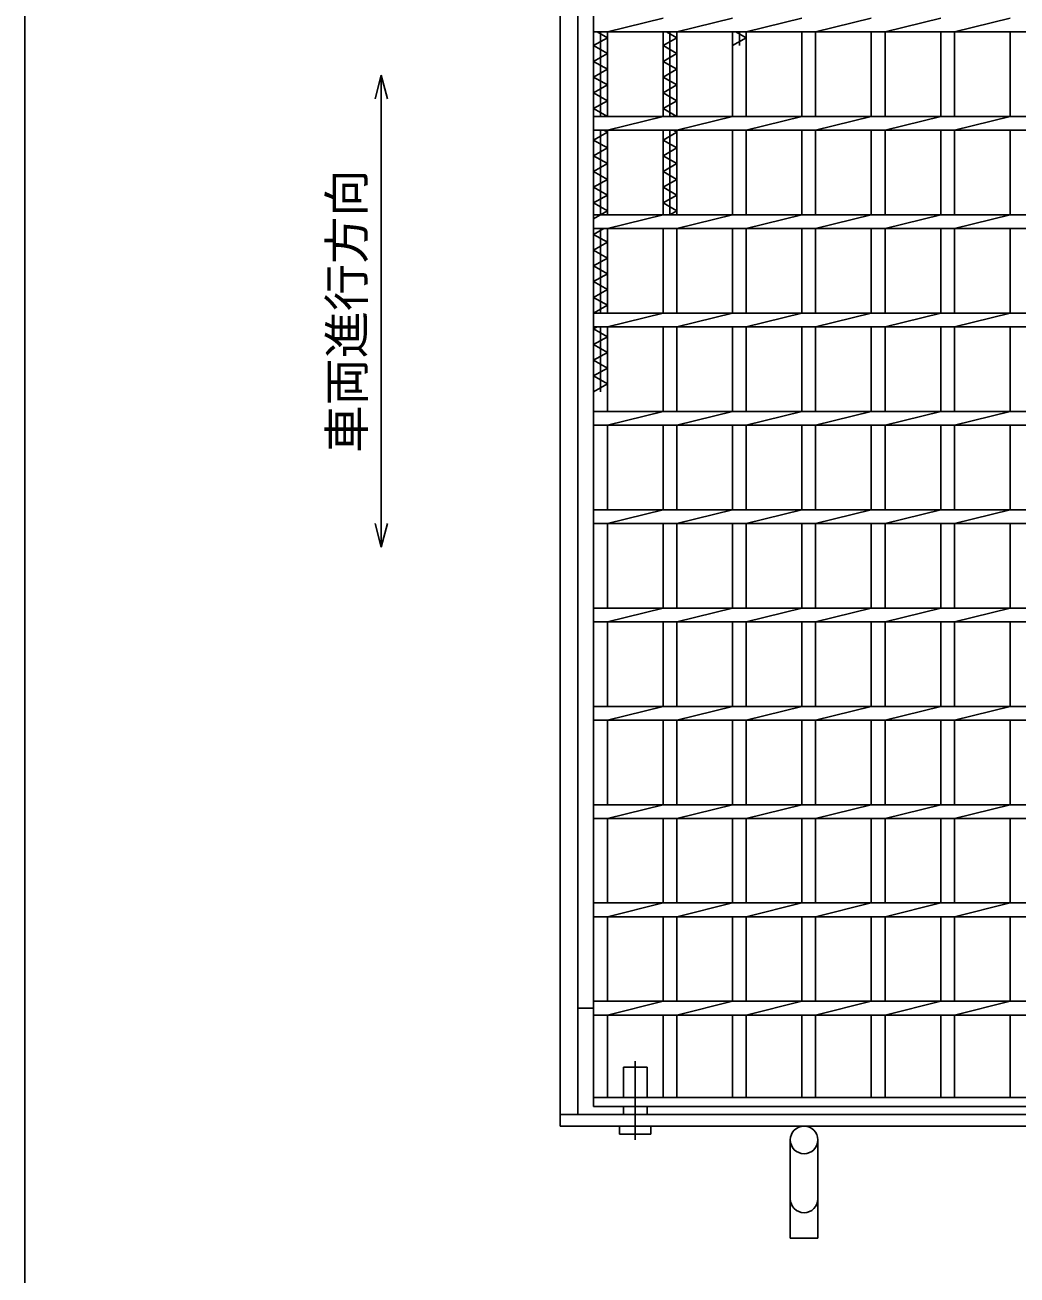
# Model space of a CAD drawing. Units: millimetres, scale not verified. Extents: x -1456 to 1385, y -1026 to 843.
# Drawn here: x -1383 to -879, y -363 to 272 of the extents above; entities that cross this region are included whole.
import ezdxf
from ezdxf.enums import TextEntityAlignment as Align

# ---------------------------------------------------------------- set-up
doc = ezdxf.new("R2010")
doc.units = ezdxf.units.MM
doc.header["$LTSCALE"] = 8
doc.linetypes.add('LONG_DASHED_DOTTED', pattern=[15.25, 12, -1.5, 0.25, -1.5])
for name, color, linetype, lineweight in [('0_2', 150, 'Continuous', 25), ('16', 3, 'Continuous', 25), ('19', 6, 'Continuous', 25), ('22', 4, 'Continuous', 25)]:
    doc.layers.add(name, color=color, linetype=linetype, lineweight=lineweight)
doc.styles.add('ベクトル', font='')
doc.styles.get('ベクトル').set_extended_font_data('ベクトル')

msp = doc.modelspace()

# ---------------------------------------------------------------- linework, layer by layer
at = {"layer": '0_2'}
msp.add_line((-1383.2, -917.2), (-1383.2, 842.8), dxfattribs=at)
at = {"layer": '16'}
for p, q in [((-1094, -273), (-1094, 518)), ((-1094, 269), (-1094, 276)), ((-1087, 269), (-1058.7, 276)), ((-1051.7, 269), (-1023.4, 276)), ((-1016.4, 269), (-988.1, 276)), ((-981.1, 269), (-952.8, 276)), ((-945.8, 269), (-917.5, 276)), ((-910.5, 269), (-882.2, 276)), ((-1094, 269), (-381, 269)), ((-1087, 266), (-1092.25, 269)), ((-1090.5, 226), (-1090.5, 269)), ((-1087, 226), (-1087, 269)), ((-1058.7, 226), (-1058.7, 269)), ((-1051.7, 266), (-1056.95, 269)), ((-1055.2, 226), (-1055.2, 269)), ((-1051.7, 226), (-1051.7, 269)), ((-1023.4, 226), (-1023.4, 269)), ((-1016.4, 266), (-1021.65, 269)), ((-1019.9, 262), (-1019.9, 269)), ((-1016.4, 226), (-1016.4, 269)), ((-988.1, 226), (-988.1, 269)), ((-981.1, 226), (-981.1, 269)), ((-952.8, 226), (-952.8, 269)), ((-945.8, 226), (-945.8, 269)), ((-917.5, 226), (-917.5, 269)), ((-910.5, 226), (-910.5, 269)), ((-882.2, 226), (-882.2, 269)), ((-1094, 262), (-1087, 266)), ((-1087, 258), (-1094, 262)), ((-1058.7, 262), (-1051.7, 266)), ((-1051.7, 258), (-1058.7, 262)), ((-1023.4, 262), (-1016.4, 266)), ((-1094, 254), (-1087, 258)), ((-1058.7, 254), (-1051.7, 258)), ((-1087, 250), (-1094, 254)), ((-1094, 246), (-1087, 250)), ((-1051.7, 250), (-1058.7, 254)), ((-1058.7, 246), (-1051.7, 250)), ((-1087, 242), (-1094, 246)), ((-1094, 238), (-1087, 242)), ((-1051.7, 242), (-1058.7, 246)), ((-1058.7, 238), (-1051.7, 242)), ((-1087, 234), (-1094, 238)), ((-1051.7, 234), (-1058.7, 238)), ((-1094, 230), (-1087, 234)), ((-1087, 226), (-1094, 230)), ((-1058.7, 230), (-1051.7, 234)), ((-1051.7, 226), (-1058.7, 230)), ((-1094, 226), (-381, 226)), ((-1094, 219), (-1094, 226)), ((-1087, 219), (-1058.7, 226)), ((-1051.7, 219), (-1023.4, 226)), ((-1016.4, 219), (-988.1, 226)), ((-981.1, 219), (-952.8, 226)), ((-945.8, 219), (-917.5, 226)), ((-910.5, 219), (-882.2, 226)), ((-1094, 219), (-381, 219)), ((-1094, 214), (-1087, 218)), ((-1090.5, 176), (-1090.5, 219)), ((-1087, 218), (-1088.75, 219)), ((-1087, 176), (-1087, 219)), ((-1058.7, 176), (-1058.7, 219)), ((-1058.7, 214), (-1051.7, 218)), ((-1055.2, 176), (-1055.2, 219)), ((-1051.7, 218), (-1053.45, 219)), ((-1051.7, 176), (-1051.7, 219)), ((-1023.4, 176), (-1023.4, 219)), ((-1016.4, 176), (-1016.4, 219)), ((-988.1, 176), (-988.1, 219)), ((-981.1, 176), (-981.1, 219)), ((-952.8, 176), (-952.8, 219)), ((-945.8, 176), (-945.8, 219)), ((-917.5, 176), (-917.5, 219)), ((-910.5, 176), (-910.5, 219)), ((-882.2, 176), (-882.2, 219)), ((-1087, 210), (-1094, 214)), ((-1094, 206), (-1087, 210)), ((-1051.7, 210), (-1058.7, 214)), ((-1058.7, 206), (-1051.7, 210)), ((-1087, 202), (-1094, 206)), ((-1051.7, 202), (-1058.7, 206)), ((-1094, 198), (-1087, 202)), ((-1087, 194), (-1094, 198)), ((-1058.7, 198), (-1051.7, 202)), ((-1051.7, 194), (-1058.7, 198)), ((-1094, 190), (-1087, 194)), ((-1058.7, 190), (-1051.7, 194)), ((-1087, 186), (-1094, 190)), ((-1094, 182), (-1087, 186)), ((-1051.7, 186), (-1058.7, 190)), ((-1058.7, 182), (-1051.7, 186)), ((-1087, 178), (-1094, 182)), ((-1094, 174), (-1087, 178)), ((-1051.7, 178), (-1058.7, 182)), ((-1055.2, 176), (-1051.7, 178)), ((-1094, 176), (-381, 176)), ((-1094, 169), (-1094, 176)), ((-1087, 169), (-1058.7, 176)), ((-1051.7, 169), (-1023.4, 176)), ((-1016.4, 169), (-988.1, 176)), ((-981.1, 169), (-952.8, 176)), ((-945.8, 169), (-917.5, 176)), ((-910.5, 169), (-882.2, 176)), ((-1094, 169), (-381, 169)), ((-1094, 166), (-1088.75, 169)), ((-1087, 162), (-1094, 166)), ((-1090.5, 126), (-1090.5, 169)), ((-1087, 126), (-1087, 169)), ((-1058.7, 126), (-1058.7, 169)), ((-1051.7, 126), (-1051.7, 169)), ((-1023.4, 126), (-1023.4, 169)), ((-1016.4, 126), (-1016.4, 169)), ((-988.1, 126), (-988.1, 169)), ((-981.1, 126), (-981.1, 169)), ((-952.8, 126), (-952.8, 169)), ((-945.8, 126), (-945.8, 169)), ((-917.5, 126), (-917.5, 169)), ((-910.5, 126), (-910.5, 169)), ((-882.2, 126), (-882.2, 169)), ((-1094, 158), (-1087, 162)), ((-1087, 154), (-1094, 158)), ((-1094, 150), (-1087, 154)), ((-1087, 146), (-1094, 150)), ((-1094, 142), (-1087, 146)), ((-1087, 138), (-1094, 142)), ((-1094, 134), (-1087, 138)), ((-1087, 130), (-1094, 134)), ((-1094, 126), (-1087, 130)), ((-1094, 126), (-381, 126)), ((-1094, 119), (-1094, 126)), ((-1087, 119), (-1058.7, 126)), ((-1051.7, 119), (-1023.4, 126)), ((-1016.4, 119), (-988.1, 126)), ((-981.1, 119), (-952.8, 126)), ((-945.8, 119), (-917.5, 126)), ((-910.5, 119), (-882.2, 126)), ((-1094, 119), (-381, 119)), ((-1094, 118), (-1092.25, 119)), ((-1087, 114), (-1094, 118)), ((-1090.5, 86), (-1090.5, 119)), ((-1087, 76), (-1087, 119)), ((-1058.7, 76), (-1058.7, 119)), ((-1051.7, 76), (-1051.7, 119)), ((-1023.4, 76), (-1023.4, 119)), ((-1016.4, 76), (-1016.4, 119)), ((-988.1, 76), (-988.1, 119)), ((-981.1, 76), (-981.1, 119)), ((-952.8, 76), (-952.8, 119)), ((-945.8, 76), (-945.8, 119)), ((-917.5, 76), (-917.5, 119)), ((-910.5, 76), (-910.5, 119)), ((-882.2, 76), (-882.2, 119)), ((-1094, 110), (-1087, 114)), ((-1087, 106), (-1094, 110)), ((-1094, 102), (-1087, 106)), ((-1087, 98), (-1094, 102)), ((-1094, 94), (-1087, 98)), ((-1087, 90), (-1094, 94)), ((-1094, 86), (-1087, 90)), ((-1094, 76), (-381, 76)), ((-1094, 69), (-1094, 76)), ((-1087, 69), (-1058.7, 76)), ((-1051.7, 69), (-1023.4, 76)), ((-1016.4, 69), (-988.1, 76)), ((-981.1, 69), (-952.8, 76)), ((-945.8, 69), (-917.5, 76)), ((-910.5, 69), (-882.2, 76)), ((-1094, 69), (-381, 69)), ((-1087, 26), (-1087, 69)), ((-1058.7, 26), (-1058.7, 69)), ((-1051.7, 26), (-1051.7, 69)), ((-1023.4, 26), (-1023.4, 69)), ((-1016.4, 26), (-1016.4, 69)), ((-988.1, 26), (-988.1, 69)), ((-981.1, 26), (-981.1, 69)), ((-952.8, 26), (-952.8, 69)), ((-945.8, 26), (-945.8, 69)), ((-917.5, 26), (-917.5, 69)), ((-910.5, 26), (-910.5, 69)), ((-882.2, 26), (-882.2, 69)), ((-1094, 26), (-381, 26)), ((-1094, 19), (-1094, 26)), ((-1087, 19), (-1058.7, 26)), ((-1051.7, 19), (-1023.4, 26)), ((-1016.4, 19), (-988.1, 26)), ((-981.1, 19), (-952.8, 26)), ((-945.8, 19), (-917.5, 26)), ((-910.5, 19), (-882.2, 26)), ((-1094, 19), (-381, 19)), ((-1087, -24), (-1087, 19)), ((-1058.7, -24), (-1058.7, 19)), ((-1051.7, -24), (-1051.7, 19)), ((-1023.4, -24), (-1023.4, 19)), ((-1016.4, -24), (-1016.4, 19)), ((-988.1, -24), (-988.1, 19)), ((-981.1, -24), (-981.1, 19)), ((-952.8, -24), (-952.8, 19)), ((-945.8, -24), (-945.8, 19)), ((-917.5, -24), (-917.5, 19)), ((-910.5, -24), (-910.5, 19)), ((-882.2, -24), (-882.2, 19)), ((-1094, -24), (-381, -24)), ((-1094, -31), (-1094, -24)), ((-1087, -31), (-1058.7, -24)), ((-1051.7, -31), (-1023.4, -24)), ((-1016.4, -31), (-988.1, -24)), ((-981.1, -31), (-952.8, -24)), ((-945.8, -31), (-917.5, -24)), ((-910.5, -31), (-882.2, -24)), ((-1094, -31), (-381, -31)), ((-1087, -74), (-1087, -31)), ((-1058.7, -74), (-1058.7, -31)), ((-1051.7, -74), (-1051.7, -31)), ((-1023.4, -74), (-1023.4, -31)), ((-1016.4, -74), (-1016.4, -31)), ((-988.1, -74), (-988.1, -31)), ((-981.1, -74), (-981.1, -31)), ((-952.8, -74), (-952.8, -31)), ((-945.8, -74), (-945.8, -31)), ((-917.5, -74), (-917.5, -31)), ((-910.5, -74), (-910.5, -31)), ((-882.2, -74), (-882.2, -31)), ((-1094, -74), (-381, -74)), ((-1094, -81), (-1094, -74)), ((-1087, -81), (-1058.7, -74)), ((-1051.7, -81), (-1023.4, -74)), ((-1016.4, -81), (-988.1, -74)), ((-981.1, -81), (-952.8, -74)), ((-945.8, -81), (-917.5, -74)), ((-910.5, -81), (-882.2, -74)), ((-1094, -81), (-381, -81)), ((-1087, -124), (-1087, -81)), ((-1058.7, -124), (-1058.7, -81)), ((-1051.7, -124), (-1051.7, -81)), ((-1023.4, -124), (-1023.4, -81)), ((-1016.4, -124), (-1016.4, -81)), ((-988.1, -124), (-988.1, -81)), ((-981.1, -124), (-981.1, -81)), ((-952.8, -124), (-952.8, -81)), ((-945.8, -124), (-945.8, -81)), ((-917.5, -124), (-917.5, -81)), ((-910.5, -124), (-910.5, -81)), ((-882.2, -124), (-882.2, -81)), ((-1094, -124), (-381, -124)), ((-1094, -131), (-1094, -124)), ((-1087, -131), (-1058.7, -124)), ((-1051.7, -131), (-1023.4, -124)), ((-1016.4, -131), (-988.1, -124)), ((-981.1, -131), (-952.8, -124)), ((-945.8, -131), (-917.5, -124)), ((-910.5, -131), (-882.2, -124)), ((-1094, -131), (-381, -131)), ((-1087, -174), (-1087, -131)), ((-1058.7, -174), (-1058.7, -131)), ((-1051.7, -174), (-1051.7, -131)), ((-1023.4, -174), (-1023.4, -131)), ((-1016.4, -174), (-1016.4, -131)), ((-988.1, -174), (-988.1, -131)), ((-981.1, -174), (-981.1, -131)), ((-952.8, -174), (-952.8, -131)), ((-945.8, -174), (-945.8, -131)), ((-917.5, -174), (-917.5, -131)), ((-910.5, -174), (-910.5, -131)), ((-882.2, -174), (-882.2, -131)), ((-1094, -174), (-381, -174)), ((-1094, -181), (-1094, -174)), ((-1087, -181), (-1058.7, -174)), ((-1051.7, -181), (-1023.4, -174)), ((-1016.4, -181), (-988.1, -174)), ((-981.1, -181), (-952.8, -174)), ((-945.8, -181), (-917.5, -174)), ((-910.5, -181), (-882.2, -174)), ((-1094, -181), (-381, -181)), ((-1087, -224), (-1087, -181)), ((-1058.7, -224), (-1058.7, -181)), ((-1051.7, -224), (-1051.7, -181)), ((-1023.4, -224), (-1023.4, -181)), ((-1016.4, -224), (-1016.4, -181)), ((-988.1, -224), (-988.1, -181)), ((-981.1, -224), (-981.1, -181)), ((-952.8, -224), (-952.8, -181)), ((-945.8, -224), (-945.8, -181)), ((-917.5, -224), (-917.5, -181)), ((-910.5, -224), (-910.5, -181)), ((-882.2, -224), (-882.2, -181)), ((-1094, -224), (-381, -224)), ((-1094, -231), (-1094, -224)), ((-1087, -231), (-1058.7, -224)), ((-1051.7, -231), (-1023.4, -224)), ((-1016.4, -231), (-988.1, -224)), ((-981.1, -231), (-952.8, -224)), ((-945.8, -231), (-917.5, -224)), ((-910.5, -231), (-882.2, -224)), ((-1094, -231), (-381, -231)), ((-1087, -273), (-1087, -231)), ((-1058.7, -273), (-1058.7, -231)), ((-1051.7, -273), (-1051.7, -231)), ((-1023.4, -273), (-1023.4, -231)), ((-1016.4, -273), (-1016.4, -231)), ((-988.1, -273), (-988.1, -231)), ((-981.1, -273), (-981.1, -231)), ((-952.8, -273), (-952.8, -231)), ((-945.8, -273), (-945.8, -231)), ((-917.5, -273), (-917.5, -231)), ((-910.5, -273), (-910.5, -231)), ((-882.2, -273), (-882.2, -231)), ((-1094, -273), (-381, -273)), ((-1094, -277.5), (-1094, -273)), ((-1094, -273), (-1087, -273)), ((-1058.7, -273), (-1051.7, -273)), ((-1023.4, -273), (-1016.4, -273)), ((-988.1, -273), (-981.1, -273)), ((-952.8, -273), (-945.8, -273)), ((-917.5, -273), (-910.5, -273)), ((-882.2, -273), (-875.2, -273)), ((-381, -277.5), (-1094, -277.5))]:
    msp.add_line(p, q, dxfattribs=at)
at = {"layer": '19'}
for p, q in [((-1111, -287.5), (-1111, 532.5)), ((-1102, -281.5), (-1102, 526.5)), ((-1102, -227.5), (-1094, -227.5)), ((-1078.85, -273), (-1078.85, -257.5)), ((-1078.85, -257.5), (-1066.85, -257.5)), ((-1066.85, -273), (-1066.85, -257.5)), ((-1078.85, -281.5), (-1078.85, -277.5)), ((-1066.85, -281.5), (-1066.85, -277.5)), ((-1111, -281.5), (-364, -281.5)), ((-1111, -287.5), (-364, -287.5)), ((-1080.85, -291.5), (-1080.85, -287.5)), ((-1080.85, -291.5), (-1064.85, -291.5)), ((-1064.85, -291.5), (-1064.85, -287.5)), ((-994, -344.5), (-994, -294.5)), ((-980, -344.5), (-980, -294.5)), ((-994, -344.5), (-980, -344.5))]:
    msp.add_line(p, q, dxfattribs=at)
at = {"layer": '19', "linetype": 'LONG_DASHED_DOTTED'}
msp.add_line((-1072.85, -294.5), (-1072.85, -254.5), dxfattribs=at)
at = {"layer": '19'}
msp.add_circle((-987, -294.5), 7, dxfattribs=at)
msp.add_arc((-987, -324.5), 7, 180, 0, dxfattribs=at)
at = {"layer": '22'}
for p, q in [((-1202, 247), (-1205.2, 235)), ((-1198.8, 235), (-1202, 247)), ((-1202, 247), (-1202, 7)), ((-1202, 7), (-1205.2, 19)), ((-1198.8, 19), (-1202, 7))]:
    msp.add_line(p, q, dxfattribs=at)

# ---------------------------------------------------------------- texts
at = {"layer": '22', "color": 2, "style": 'ベクトル'}
msp.add_text('車両進行方向', height=17.6, rotation=90, dxfattribs=at).set_placement((-1219.6, 55), align=Align.MIDDLE_LEFT)

doc.saveas('drawing.dxf')
